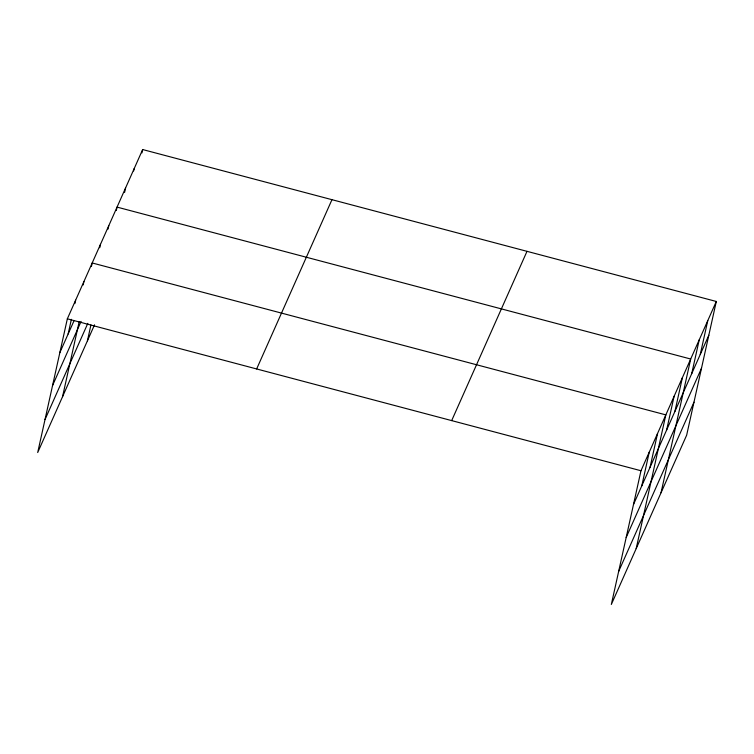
<?xml version="1.0" encoding="UTF-8"?>
<svg xmlns="http://www.w3.org/2000/svg" width="754" height="754" viewBox="0 0 754 754"><rect width="100%" height="100%" fill="white"/><g stroke="black" fill="none" stroke-linecap="round" stroke-linejoin="round"><path stroke-width="1.13" d="M716.3 301.468L640.975 470.741L611.334 604.454L686.658 435.181L716.3 301.468L142.666 149.546L67.342 318.819L37.7 452.532L94.533 324.823M68.143 333.965L71.385 319.338M74.882 303.579L75.626 300.205M83.166 284.955L83.911 281.581M62.554 396.67L79.17 321.751M91.451 266.341L92.205 262.967L665.829 414.879L636.188 548.592M99.735 247.717L100.489 244.343M108.02 229.103L108.774 225.719M87.417 340.808L90.942 324.889M116.314 210.479L117.059 207.105L690.692 359.017L661.041 492.73M124.598 192.421L125.598 187.916M133.637 170.979L134.137 168.736M141.922 152.921L142.666 149.546M641.777 485.887L649.26 452.117M650.061 467.263L657.545 433.503M666.63 430.025L674.114 396.265M674.915 411.401L682.398 377.641M691.738 373.598L699.222 339.837M700.278 354.418L707.761 320.648M59.858 352.589L74.128 320.525M52.544 385.567L81.083 321.43M45.014 419.554L87.822 323.343M256.643 368.96L331.967 199.678M451.674 420.609L526.999 251.336M633.483 504.511L708.817 335.228M626.178 537.489L701.503 368.216M618.638 571.466L693.972 402.193M67.342 318.819L640.975 470.741"/></g></svg>
